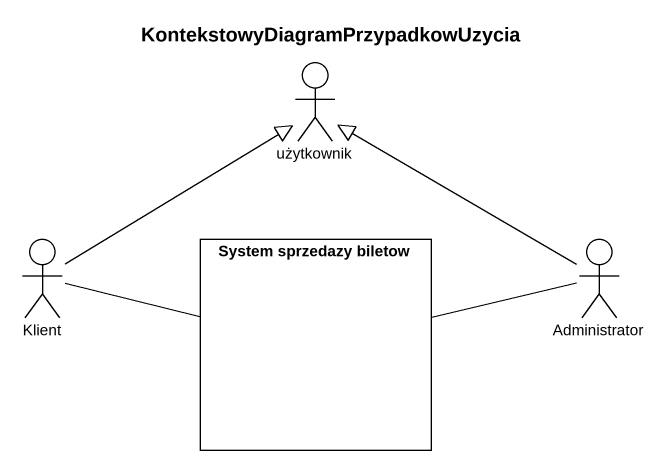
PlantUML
@startuml
title KontekstowyDiagramPrzypadkowUzycia
actor użytkownik
actor Klient
rectangle "System sprzedazy biletow" as System_sprzedazy_biletow
actor Administrator
Klient -up-|> użytkownik
Klient -right- System_sprzedazy_biletow
Administrator -up-|> użytkownik
Administrator -left- System_sprzedazy_biletow
@enduml
